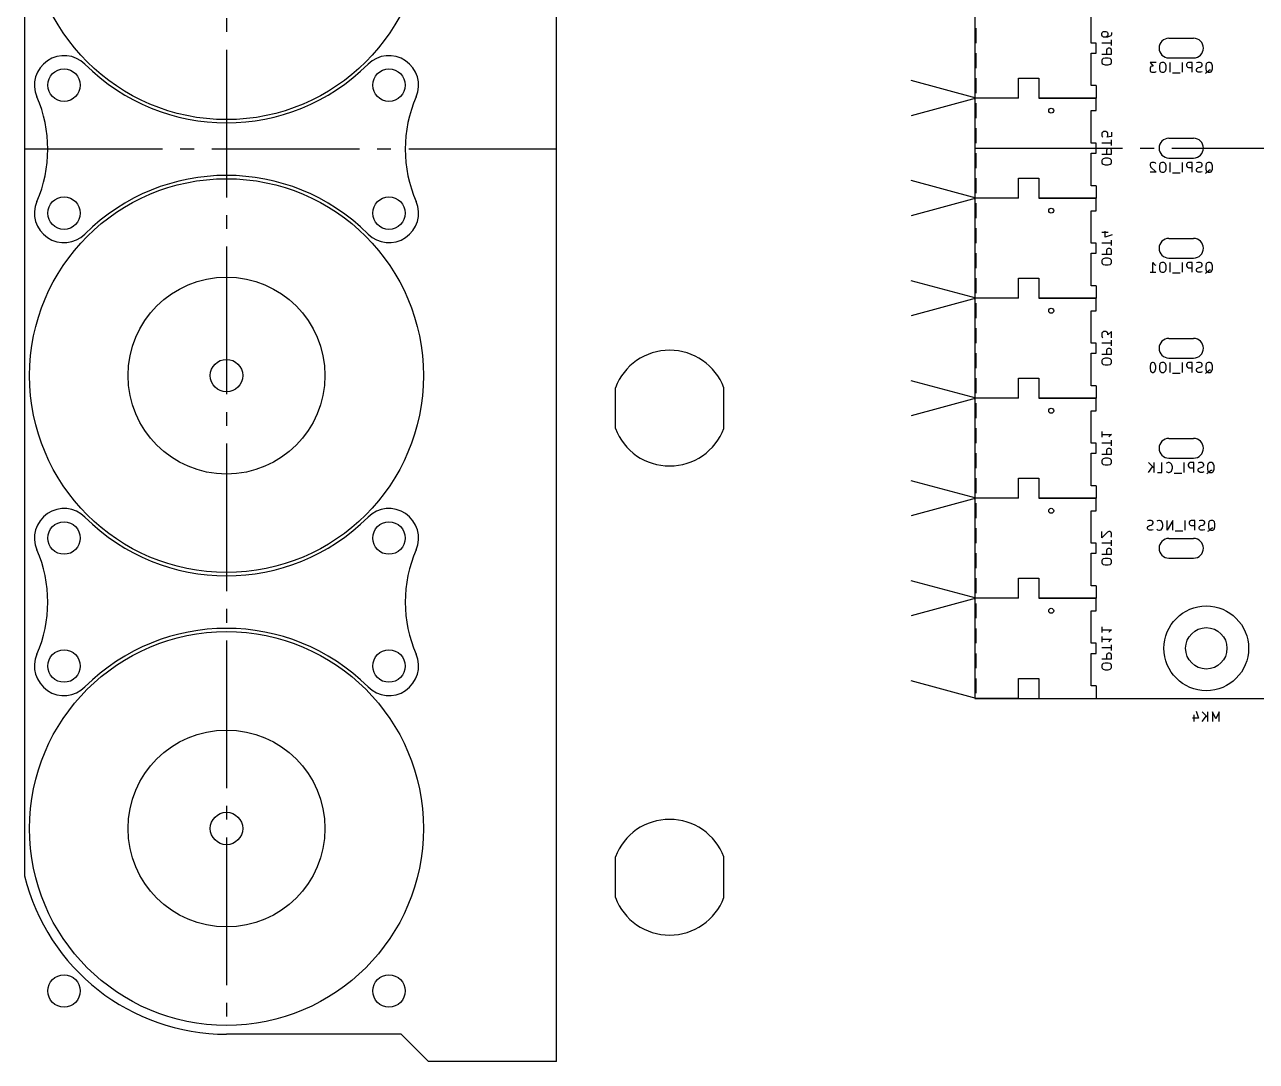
# Model space of a CAD drawing. Extents: x -21 to 324, y -93 to 158.
# Drawn here: x -20.5 to 104.6, y -92.6 to 12.6 of the extents above; entities that cross this region are included whole.
import ezdxf

# ---------------------------------------------------------------- set-up
doc = ezdxf.new("R2010")
doc.units = 0
doc.header["$LTSCALE"] = 10
doc.linetypes.add('TSCENTER', pattern=[2, 1.5, -0.18, 0.14, -0.18])
doc.layers.add('BLACK', color=7, linetype='CONTINUOUS')
doc.layers.add('Layer_1', color=7, linetype='CONTINUOUS')

msp = doc.modelspace()

# ---------------------------------------------------------------- linework, layer by layer
at = {"layer": 'BLACK', "color": 7, "linetype": 'CONTINUOUS'}
for p, q in [((76, 55.98), (76, -55.78)), ((87.81, 10.77), (87.81, 14.07)), ((76.13, 10.77), (76.13, 12.29)), ((88.88, 11.76), (88.93, 11.86)), ((88.88, 11.57), (88.88, 11.76)), ((88.93, 11.47), (88.88, 11.57)), ((88.93, 11.86), (88.98, 11.9)), ((88.98, 11.43), (88.93, 11.47)), ((88.98, 11.9), (89.07, 11.95)), ((89.07, 11.38), (88.98, 11.43)), ((89.07, 11.95), (89.31, 11.95)), ((89.45, 11.38), (89.07, 11.38)), ((89.31, 11.95), (89.41, 11.9)), ((89.41, 11.43), (89.31, 11.38)), ((89.41, 11.9), (89.45, 11.86)), ((89.45, 11.47), (89.41, 11.43)), ((89.45, 11.86), (89.5, 11.76)), ((89.5, 11.57), (89.45, 11.47)), ((89.64, 11.43), (89.45, 11.38)), ((89.5, 11.76), (89.5, 11.57)), ((89.79, 11.52), (89.64, 11.43)), ((89.83, 11.57), (89.79, 11.52)), ((89.88, 11.66), (89.83, 11.57)), ((89.88, 11.86), (89.88, 11.66)), ((95.7, 11.26), (98.2, 11.26)), ((88.32, 10.77), (87.81, 10.77)), ((88.32, 9.75), (88.32, 10.77)), ((88.88, 10.81), (89.88, 10.81)), ((89.41, 10.14), (89.36, 10.05)), ((89.36, 10.05), (89.36, 9.66)), ((89.45, 10.19), (89.41, 10.14)), ((89.55, 10.24), (89.45, 10.19)), ((89.69, 10.24), (89.55, 10.24)), ((89.79, 10.19), (89.69, 10.24)), ((89.83, 10.14), (89.79, 10.19)), ((89.88, 10.05), (89.83, 10.14)), ((89.88, 10.52), (89.88, 11.09)), ((89.88, 9.66), (89.88, 10.05)), ((76.13, 8.23), (76.13, 9.75)), ((87.81, 9.75), (88.32, 9.75)), ((87.81, 6.45), (87.81, 9.75)), ((88.88, 9.66), (89.88, 9.66)), ((88.93, 9.09), (88.88, 9)), ((88.88, 9), (88.88, 8.81)), ((88.88, 8.81), (88.93, 8.71)), ((89.02, 9.19), (88.93, 9.09)), ((89.22, 9.24), (89.02, 9.19)), ((89.55, 9.24), (89.22, 9.24)), ((89.74, 9.19), (89.55, 9.24)), ((89.83, 9.09), (89.74, 9.19)), ((89.88, 9), (89.83, 9.09)), ((89.83, 8.71), (89.88, 8.81)), ((89.88, 8.81), (89.88, 9)), ((94.41, 8.81), (93.79, 8.81)), ((93.79, 8.81), (94.12, 8.43)), ((94.88, 8.76), (94.79, 8.66)), ((94.98, 8.81), (94.88, 8.76)), ((95.17, 8.81), (94.98, 8.81)), ((95.26, 8.76), (95.17, 8.81)), ((95.36, 8.66), (95.26, 8.76)), ((95.7, 9.26), (98.2, 9.26)), ((95.84, 7.81), (95.84, 8.81)), ((97.07, 7.81), (97.07, 8.81)), ((97.6, 8.76), (97.55, 8.71)), ((97.69, 8.81), (97.6, 8.76)), ((98.07, 8.81), (97.69, 8.81)), ((98.07, 7.81), (98.07, 8.81)), ((98.65, 8.81), (98.5, 8.76)), ((98.88, 8.81), (98.65, 8.81)), ((98.98, 8.76), (98.88, 8.81)), ((99.03, 8.71), (98.98, 8.76)), ((99.6, 8.76), (99.5, 8.66)), ((99.69, 8.81), (99.6, 8.76)), ((99.88, 8.81), (99.69, 8.81)), ((99.98, 8.76), (99.88, 8.81)), ((100.07, 8.66), (99.98, 8.76)), ((88.93, 8.71), (89.02, 8.62)), ((89.02, 8.62), (89.22, 8.57)), ((89.22, 8.57), (89.55, 8.57)), ((89.55, 8.57), (89.74, 8.62)), ((89.74, 8.62), (89.83, 8.71)), ((93.84, 8.33), (93.79, 8.24)), ((93.79, 8.24), (93.79, 8)), ((93.79, 8), (93.84, 7.9)), ((93.88, 8.38), (93.84, 8.33)), ((93.84, 7.9), (93.88, 7.86)), ((93.98, 8.43), (93.88, 8.38)), ((93.88, 7.86), (93.98, 7.81)), ((94.12, 8.43), (93.98, 8.43)), ((93.98, 7.81), (94.26, 7.81)), ((94.26, 7.81), (94.36, 7.86)), ((94.36, 7.86), (94.41, 7.9)), ((94.79, 8.66), (94.74, 8.47)), ((94.74, 8.47), (94.74, 8.14)), ((94.74, 8.14), (94.79, 7.95)), ((94.79, 7.95), (94.88, 7.86)), ((94.88, 7.86), (94.98, 7.81)), ((94.98, 7.81), (95.17, 7.81)), ((95.17, 7.81), (95.26, 7.86)), ((95.26, 7.86), (95.36, 7.95)), ((95.41, 8.47), (95.36, 8.66)), ((95.36, 7.95), (95.41, 8.14)), ((95.41, 8.14), (95.41, 8.47)), ((96.84, 7.71), (96.07, 7.71)), ((97.55, 8.71), (97.5, 8.62)), ((97.5, 8.62), (97.5, 8.47)), ((97.5, 8.47), (97.55, 8.38)), ((97.55, 8.38), (97.6, 8.33)), ((97.6, 8.33), (97.69, 8.28)), ((97.69, 8.28), (98.07, 8.28)), ((98.5, 8.09), (98.55, 8.19)), ((98.5, 8), (98.5, 8.09)), ((98.55, 7.9), (98.5, 8)), ((98.55, 8.19), (98.6, 8.24)), ((98.6, 7.86), (98.55, 7.9)), ((98.6, 8.24), (98.69, 8.28)), ((98.69, 7.81), (98.6, 7.86)), ((98.69, 8.28), (98.88, 8.33)), ((98.93, 7.81), (98.69, 7.81)), ((98.88, 8.33), (98.98, 8.38)), ((99.07, 7.86), (98.93, 7.81)), ((98.98, 8.38), (99.03, 8.43)), ((99.07, 8.62), (99.03, 8.71)), ((99.03, 8.43), (99.07, 8.52)), ((99.07, 8.52), (99.07, 8.62)), ((99.41, 7.71), (99.5, 7.76)), ((99.5, 8.66), (99.45, 8.47)), ((99.45, 8.47), (99.45, 8.14)), ((99.45, 8.14), (99.5, 7.95)), ((99.5, 7.95), (99.6, 7.86)), ((99.5, 7.76), (99.6, 7.86)), ((99.6, 7.86), (99.74, 8)), ((99.6, 7.86), (99.69, 7.81)), ((99.69, 7.81), (99.88, 7.81)), ((99.74, 8), (99.84, 8.05)), ((99.84, 8.05), (99.93, 8.05)), ((99.88, 7.81), (99.98, 7.86)), ((99.98, 7.86), (100.07, 7.95)), ((100.12, 8.47), (100.07, 8.66)), ((100.07, 7.95), (100.12, 8.14)), ((100.12, 8.14), (100.12, 8.47)), ((76.13, 5.18), (69.52, 6.96)), ((76.13, 5.69), (76.13, 7.21)), ((80.44, 5.18), (80.44, 7.21)), ((80.44, 7.21), (82.48, 7.21)), ((80.44, 5.18), (80.44, 7.21)), ((80.44, 7.21), (82.48, 7.21)), ((82.48, 7.21), (82.48, 5.18)), ((82.48, 7.21), (82.48, 5.18)), ((88.32, 6.45), (87.81, 6.45)), ((88.32, 6.45), (88.32, 5.18)), ((76.13, 5.18), (69.52, 3.4)), ((80.44, 5.18), (76.13, 5.18)), ((80.44, 5.18), (76.13, 5.18)), ((88.32, 5.18), (82.48, 5.18)), ((82.48, 5.18), (88.32, 5.18)), ((88.32, 3.91), (88.32, 5.18)), ((76.13, 3.15), (76.13, 4.67)), ((87.81, 0.61), (87.81, 3.91)), ((87.81, 3.91), (88.32, 3.91)), ((76.13, 0.61), (76.13, 2.13)), ((88.93, 1.7), (88.88, 1.6)), ((88.88, 1.6), (88.88, 1.36)), ((88.88, 1.36), (88.93, 1.27)), ((88.98, 1.74), (88.93, 1.7)), ((88.93, 1.27), (88.98, 1.22)), ((89.07, 1.79), (88.98, 1.74)), ((89.31, 1.79), (89.07, 1.79)), ((89.41, 1.74), (89.31, 1.79)), ((89.45, 1.7), (89.41, 1.74)), ((89.88, 1.27), (89.41, 1.22)), ((89.41, 1.22), (89.45, 1.27)), ((89.5, 1.6), (89.45, 1.7)), ((89.45, 1.27), (89.5, 1.36)), ((89.5, 1.36), (89.5, 1.6)), ((89.88, 1.74), (89.88, 1.27)), ((88.32, 0.61), (87.81, 0.61)), ((88.32, -0.41), (88.32, 0.61)), ((88.88, 0.65), (89.88, 0.65)), ((89.45, 0.03), (89.41, -0.02)), ((89.55, 0.08), (89.45, 0.03)), ((89.69, 0.08), (89.55, 0.08)), ((89.79, 0.03), (89.69, 0.08)), ((89.83, -0.02), (89.79, 0.03)), ((89.88, 0.36), (89.88, 0.93)), ((95.7, 1.1), (98.2, 1.1)), ((76.13, -1.93), (76.13, -0.41)), ((87.81, -3.71), (87.81, -0.41)), ((87.81, -0.41), (88.32, -0.41)), ((88.88, -0.5), (89.88, -0.5)), ((88.93, -1.07), (88.88, -1.16)), ((88.88, -1.16), (88.88, -1.35)), ((89.02, -0.97), (88.93, -1.07)), ((89.22, -0.92), (89.02, -0.97)), ((89.55, -0.92), (89.22, -0.92)), ((89.41, -0.02), (89.36, -0.11)), ((89.36, -0.11), (89.36, -0.5)), ((89.74, -0.97), (89.55, -0.92)), ((89.83, -1.07), (89.74, -0.97)), ((89.88, -0.11), (89.83, -0.02)), ((89.88, -1.16), (89.83, -1.07)), ((89.88, -0.5), (89.88, -0.11)), ((89.88, -1.35), (89.88, -1.16)), ((95.7, -0.9), (98.2, -0.9)), ((88.88, -1.35), (88.93, -1.45)), ((88.93, -1.45), (89.02, -1.54)), ((89.02, -1.54), (89.22, -1.59)), ((89.22, -1.59), (89.55, -1.59)), ((89.55, -1.59), (89.74, -1.54)), ((89.74, -1.54), (89.83, -1.45)), ((89.83, -1.45), (89.88, -1.35)), ((93.84, -1.45), (93.79, -1.54)), ((93.79, -1.54), (93.79, -1.64)), ((93.79, -1.64), (93.84, -1.78)), ((94.41, -2.35), (93.79, -2.35)), ((93.88, -1.4), (93.84, -1.45)), ((93.84, -1.78), (94.41, -2.35)), ((93.98, -1.35), (93.88, -1.4)), ((94.22, -1.35), (93.98, -1.35)), ((94.31, -1.4), (94.22, -1.35)), ((94.36, -1.45), (94.31, -1.4)), ((94.79, -1.5), (94.74, -1.69)), ((94.74, -1.69), (94.74, -2.02)), ((94.74, -2.02), (94.79, -2.21)), ((94.88, -1.4), (94.79, -1.5)), ((94.79, -2.21), (94.88, -2.3)), ((94.98, -1.35), (94.88, -1.4)), ((94.88, -2.3), (94.98, -2.35)), ((95.17, -1.35), (94.98, -1.35)), ((94.98, -2.35), (95.17, -2.35)), ((95.26, -1.4), (95.17, -1.35)), ((95.17, -2.35), (95.26, -2.3)), ((95.36, -1.5), (95.26, -1.4)), ((95.26, -2.3), (95.36, -2.21)), ((95.41, -1.69), (95.36, -1.5)), ((95.36, -2.21), (95.41, -2.02)), ((95.41, -2.02), (95.41, -1.69)), ((95.84, -2.35), (95.84, -1.35)), ((96.84, -2.45), (96.07, -2.45)), ((97.07, -2.35), (97.07, -1.35)), ((97.55, -1.45), (97.5, -1.54)), ((97.5, -1.54), (97.5, -1.69)), ((97.5, -1.69), (97.55, -1.78)), ((97.6, -1.4), (97.55, -1.45)), ((97.55, -1.78), (97.6, -1.83)), ((97.69, -1.35), (97.6, -1.4)), ((97.6, -1.83), (97.69, -1.88)), ((98.07, -1.35), (97.69, -1.35)), ((97.69, -1.88), (98.07, -1.88)), ((98.07, -2.35), (98.07, -1.35)), ((98.65, -1.35), (98.5, -1.4)), ((98.5, -2.07), (98.55, -1.97)), ((98.5, -2.16), (98.5, -2.07)), ((98.55, -2.26), (98.5, -2.16)), ((98.55, -1.97), (98.6, -1.92)), ((98.6, -2.3), (98.55, -2.26)), ((98.6, -1.92), (98.69, -1.88)), ((98.69, -2.35), (98.6, -2.3)), ((98.88, -1.35), (98.65, -1.35)), ((98.69, -1.88), (98.88, -1.83)), ((98.93, -2.35), (98.69, -2.35)), ((98.98, -1.4), (98.88, -1.35)), ((98.88, -1.83), (98.98, -1.78)), ((99.07, -2.3), (98.93, -2.35)), ((99.03, -1.45), (98.98, -1.4)), ((98.98, -1.78), (99.03, -1.73)), ((99.07, -1.54), (99.03, -1.45)), ((99.03, -1.73), (99.07, -1.64)), ((99.07, -1.64), (99.07, -1.54)), ((99.41, -2.45), (99.5, -2.4)), ((99.5, -1.5), (99.45, -1.69)), ((99.45, -1.69), (99.45, -2.02)), ((99.45, -2.02), (99.5, -2.21)), ((99.6, -1.4), (99.5, -1.5)), ((99.5, -2.21), (99.6, -2.3)), ((99.5, -2.4), (99.6, -2.3)), ((99.69, -1.35), (99.6, -1.4)), ((99.6, -2.3), (99.74, -2.16)), ((99.6, -2.3), (99.69, -2.35)), ((99.88, -1.35), (99.69, -1.35)), ((99.69, -2.35), (99.88, -2.35)), ((99.74, -2.16), (99.84, -2.11)), ((99.84, -2.11), (99.93, -2.11)), ((99.98, -1.4), (99.88, -1.35)), ((99.88, -2.35), (99.98, -2.3)), ((100.07, -1.5), (99.98, -1.4)), ((99.98, -2.3), (100.07, -2.21)), ((100.12, -1.69), (100.07, -1.5)), ((100.07, -2.21), (100.12, -2.02)), ((100.12, -2.02), (100.12, -1.69)), ((76.13, -4.98), (69.52, -3.2)), ((76.13, -4.47), (76.13, -2.95)), ((80.44, -4.98), (80.44, -2.95)), ((80.44, -2.95), (82.48, -2.95)), ((80.44, -2.95), (82.48, -2.95)), ((80.44, -4.98), (80.44, -2.95)), ((82.48, -2.95), (82.48, -4.98)), ((82.48, -2.95), (82.48, -4.98)), ((88.32, -3.71), (87.81, -3.71)), ((88.32, -3.71), (88.32, -4.98)), ((76.13, -4.98), (69.52, -6.76)), ((80.44, -4.98), (76.13, -4.98)), ((80.44, -4.98), (76.13, -4.98)), ((88.32, -4.98), (82.48, -4.98)), ((82.48, -4.98), (88.32, -4.98)), ((88.32, -6.25), (88.32, -4.98)), ((76.13, -7.01), (76.13, -5.49)), ((87.81, -9.55), (87.81, -6.25)), ((87.81, -6.25), (88.32, -6.25)), ((76.13, -9.55), (76.13, -8.03)), ((89.55, -8.46), (88.88, -8.46)), ((89.22, -8.94), (89.22, -8.32)), ((89.93, -8.7), (89.22, -8.94)), ((88.32, -9.55), (87.81, -9.55)), ((88.32, -10.57), (88.32, -9.55)), ((88.88, -9.51), (89.88, -9.51)), ((89.88, -9.8), (89.88, -9.23)), ((95.7, -9.06), (98.2, -9.06)), ((76.13, -12.09), (76.13, -10.57)), ((87.81, -13.87), (87.81, -10.57)), ((87.81, -10.57), (88.32, -10.57)), ((88.88, -10.66), (89.88, -10.66)), ((88.93, -11.23), (88.88, -11.32)), ((89.02, -11.13), (88.93, -11.23)), ((89.22, -11.08), (89.02, -11.13)), ((89.55, -11.08), (89.22, -11.08)), ((89.41, -10.18), (89.36, -10.27)), ((89.36, -10.27), (89.36, -10.66)), ((89.45, -10.13), (89.41, -10.18)), ((89.55, -10.08), (89.45, -10.13)), ((89.69, -10.08), (89.55, -10.08)), ((89.74, -11.13), (89.55, -11.08)), ((89.79, -10.13), (89.69, -10.08)), ((89.83, -11.23), (89.74, -11.13)), ((89.83, -10.18), (89.79, -10.13)), ((89.88, -10.27), (89.83, -10.18)), ((89.88, -11.32), (89.83, -11.23)), ((89.88, -10.66), (89.88, -10.27)), ((95.7, -11.06), (98.2, -11.06)), ((88.88, -11.32), (88.88, -11.51)), ((88.88, -11.51), (88.93, -11.61)), ((88.93, -11.61), (89.02, -11.7)), ((89.02, -11.7), (89.22, -11.75)), ((89.22, -11.75), (89.55, -11.75)), ((89.55, -11.75), (89.74, -11.7)), ((89.74, -11.7), (89.83, -11.61)), ((89.83, -11.61), (89.88, -11.51)), ((89.88, -11.51), (89.88, -11.32)), ((94.07, -12.51), (94.07, -11.51)), ((94.07, -11.51), (94.17, -11.66)), ((94.17, -11.66), (94.26, -11.75)), ((94.26, -11.75), (94.36, -11.8)), ((94.79, -11.66), (94.74, -11.85)), ((94.74, -11.85), (94.74, -12.18)), ((94.74, -12.18), (94.79, -12.37)), ((94.88, -11.56), (94.79, -11.66)), ((94.79, -12.37), (94.88, -12.46)), ((94.98, -11.51), (94.88, -11.56)), ((94.88, -12.46), (94.98, -12.51)), ((95.17, -11.51), (94.98, -11.51)), ((95.26, -11.56), (95.17, -11.51)), ((95.17, -12.51), (95.26, -12.46)), ((95.36, -11.66), (95.26, -11.56)), ((95.26, -12.46), (95.36, -12.37)), ((95.41, -11.85), (95.36, -11.66)), ((95.36, -12.37), (95.41, -12.18)), ((95.41, -12.18), (95.41, -11.85)), ((95.84, -12.51), (95.84, -11.51)), ((97.07, -12.51), (97.07, -11.51)), ((97.55, -11.61), (97.5, -11.7)), ((97.5, -11.7), (97.5, -11.85)), ((97.5, -11.85), (97.55, -11.94)), ((97.6, -11.56), (97.55, -11.61)), ((97.55, -11.94), (97.6, -11.99)), ((97.69, -11.51), (97.6, -11.56)), ((97.6, -11.99), (97.69, -12.04)), ((98.07, -11.51), (97.69, -11.51)), ((97.69, -12.04), (98.07, -12.04)), ((98.07, -12.51), (98.07, -11.51)), ((98.65, -11.51), (98.5, -11.56)), ((98.5, -12.23), (98.55, -12.13)), ((98.5, -12.32), (98.5, -12.23)), ((98.55, -12.42), (98.5, -12.32)), ((98.55, -12.13), (98.6, -12.08)), ((98.6, -12.46), (98.55, -12.42)), ((98.6, -12.08), (98.69, -12.04)), ((98.69, -12.51), (98.6, -12.46)), ((98.88, -11.51), (98.65, -11.51)), ((98.69, -12.04), (98.88, -11.99)), ((98.98, -11.56), (98.88, -11.51)), ((98.88, -11.99), (98.98, -11.94)), ((99.07, -12.46), (98.93, -12.51)), ((99.03, -11.61), (98.98, -11.56)), ((98.98, -11.94), (99.03, -11.89)), ((99.07, -11.7), (99.03, -11.61)), ((99.03, -11.89), (99.07, -11.8)), ((99.07, -11.8), (99.07, -11.7)), ((99.5, -11.66), (99.45, -11.85)), ((99.45, -11.85), (99.45, -12.18)), ((99.45, -12.18), (99.5, -12.37)), ((99.6, -11.56), (99.5, -11.66)), ((99.5, -12.37), (99.6, -12.46)), ((99.5, -12.56), (99.6, -12.46)), ((99.69, -11.51), (99.6, -11.56)), ((99.6, -12.46), (99.74, -12.32)), ((99.6, -12.46), (99.69, -12.51)), ((99.88, -11.51), (99.69, -11.51)), ((99.74, -12.32), (99.84, -12.27)), ((99.84, -12.27), (99.93, -12.27)), ((99.98, -11.56), (99.88, -11.51)), ((99.88, -12.51), (99.98, -12.46)), ((100.07, -11.66), (99.98, -11.56)), ((99.98, -12.46), (100.07, -12.37)), ((100.12, -11.85), (100.07, -11.66)), ((100.07, -12.37), (100.12, -12.18)), ((100.12, -12.18), (100.12, -11.85)), ((76.13, -15.14), (69.52, -13.36)), ((76.13, -14.63), (76.13, -13.11)), ((80.44, -13.11), (82.48, -13.11)), ((80.44, -15.14), (80.44, -13.11)), ((80.44, -13.11), (82.48, -13.11)), ((80.44, -15.14), (80.44, -13.11)), ((82.48, -13.11), (82.48, -15.14)), ((82.48, -13.11), (82.48, -15.14)), ((93.79, -12.51), (94.36, -12.51)), ((94.98, -12.51), (95.17, -12.51)), ((96.84, -12.61), (96.07, -12.61)), ((98.93, -12.51), (98.69, -12.51)), ((99.41, -12.61), (99.5, -12.56)), ((99.69, -12.51), (99.88, -12.51)), ((88.32, -13.87), (87.81, -13.87)), ((88.32, -13.87), (88.32, -15.14)), ((76.13, -15.14), (69.52, -16.92)), ((80.44, -15.14), (76.13, -15.14)), ((80.44, -15.14), (76.13, -15.14)), ((76.13, -17.17), (76.13, -15.65)), ((88.32, -15.14), (82.48, -15.14)), ((82.48, -15.14), (88.32, -15.14)), ((88.32, -16.41), (88.32, -15.14)), ((87.81, -16.41), (88.32, -16.41)), ((87.81, -19.71), (87.81, -16.41)), ((76.13, -19.71), (76.13, -18.19)), ((88.93, -18.62), (88.88, -18.72)), ((88.88, -18.72), (88.88, -19.01)), ((88.98, -18.58), (88.93, -18.62)), ((89.07, -18.53), (88.98, -18.58)), ((89.31, -18.53), (89.07, -18.53)), ((89.41, -18.58), (89.31, -18.53)), ((89.45, -18.62), (89.41, -18.58)), ((89.5, -18.72), (89.45, -18.62)), ((89.88, -18.53), (89.5, -18.86)), ((89.5, -18.86), (89.5, -18.72)), ((89.88, -19.15), (89.88, -18.53)), ((88.32, -19.71), (87.81, -19.71)), ((88.32, -20.73), (88.32, -19.71)), ((88.88, -19.01), (88.93, -19.1)), ((88.88, -19.67), (89.88, -19.67)), ((88.93, -19.1), (88.98, -19.15)), ((89.88, -19.96), (89.88, -19.39)), ((95.7, -19.22), (98.2, -19.22)), ((76.13, -22.25), (76.13, -20.73)), ((87.81, -20.73), (88.32, -20.73)), ((87.81, -24.03), (87.81, -20.73)), ((88.88, -20.82), (89.88, -20.82)), ((89.22, -21.24), (89.02, -21.29)), ((89.55, -21.24), (89.22, -21.24)), ((89.41, -20.34), (89.36, -20.43)), ((89.36, -20.43), (89.36, -20.82)), ((89.45, -20.29), (89.41, -20.34)), ((89.55, -20.24), (89.45, -20.29)), ((89.69, -20.24), (89.55, -20.24)), ((89.74, -21.29), (89.55, -21.24)), ((89.79, -20.29), (89.69, -20.24)), ((89.83, -20.34), (89.79, -20.29)), ((89.88, -20.43), (89.83, -20.34)), ((89.88, -20.82), (89.88, -20.43)), ((95.7, -21.22), (98.2, -21.22)), ((88.93, -21.39), (88.88, -21.48)), ((88.88, -21.48), (88.88, -21.67)), ((88.88, -21.67), (88.93, -21.77)), ((89.02, -21.29), (88.93, -21.39)), ((88.93, -21.77), (89.02, -21.86)), ((89.02, -21.86), (89.22, -21.91)), ((89.22, -21.91), (89.55, -21.91)), ((89.55, -21.91), (89.74, -21.86)), ((89.83, -21.39), (89.74, -21.29)), ((89.74, -21.86), (89.83, -21.77)), ((89.88, -21.48), (89.83, -21.39)), ((89.83, -21.77), (89.88, -21.67)), ((89.88, -21.67), (89.88, -21.48)), ((93.84, -21.86), (93.79, -22.05)), ((93.79, -22.05), (93.79, -22.29)), ((93.79, -22.29), (93.84, -22.48)), ((93.88, -21.77), (93.84, -21.86)), ((93.84, -22.48), (93.88, -22.58)), ((93.93, -21.72), (93.88, -21.77)), ((94.03, -21.67), (93.93, -21.72)), ((94.12, -21.67), (94.03, -21.67)), ((94.22, -21.72), (94.12, -21.67)), ((94.26, -21.77), (94.22, -21.72)), ((94.31, -21.86), (94.26, -21.77)), ((94.26, -22.58), (94.31, -22.48)), ((94.36, -22.05), (94.31, -21.86)), ((94.31, -22.48), (94.36, -22.29)), ((94.36, -22.29), (94.36, -22.05)), ((94.79, -21.82), (94.74, -22.01)), ((94.74, -22.01), (94.74, -22.34)), ((94.74, -22.34), (94.79, -22.53)), ((94.88, -21.72), (94.79, -21.82)), ((94.98, -21.67), (94.88, -21.72)), ((95.17, -21.67), (94.98, -21.67)), ((95.26, -21.72), (95.17, -21.67)), ((95.36, -21.82), (95.26, -21.72)), ((95.41, -22.01), (95.36, -21.82)), ((95.36, -22.53), (95.41, -22.34)), ((95.41, -22.34), (95.41, -22.01)), ((95.84, -22.67), (95.84, -21.67)), ((97.07, -22.67), (97.07, -21.67)), ((97.55, -21.77), (97.5, -21.86)), ((97.5, -21.86), (97.5, -22.01)), ((97.5, -22.01), (97.55, -22.1)), ((97.6, -21.72), (97.55, -21.77)), ((97.55, -22.1), (97.6, -22.15)), ((97.69, -21.67), (97.6, -21.72)), ((97.6, -22.15), (97.69, -22.2)), ((98.07, -21.67), (97.69, -21.67)), ((97.69, -22.2), (98.07, -22.2)), ((98.07, -22.67), (98.07, -21.67)), ((98.65, -21.67), (98.5, -21.72)), ((98.5, -22.39), (98.55, -22.29)), ((98.5, -22.48), (98.5, -22.39)), ((98.55, -22.58), (98.5, -22.48)), ((98.55, -22.29), (98.6, -22.24)), ((98.6, -22.24), (98.69, -22.2)), ((98.88, -21.67), (98.65, -21.67)), ((98.69, -22.2), (98.88, -22.15)), ((98.98, -21.72), (98.88, -21.67)), ((98.88, -22.15), (98.98, -22.1)), ((99.03, -21.77), (98.98, -21.72)), ((98.98, -22.1), (99.03, -22.05)), ((99.07, -21.86), (99.03, -21.77)), ((99.03, -22.05), (99.07, -21.96)), ((99.07, -21.96), (99.07, -21.86)), ((99.5, -21.82), (99.45, -22.01)), ((99.45, -22.01), (99.45, -22.34)), ((99.45, -22.34), (99.5, -22.53)), ((99.6, -21.72), (99.5, -21.82)), ((99.69, -21.67), (99.6, -21.72)), ((99.6, -22.62), (99.74, -22.48)), ((99.88, -21.67), (99.69, -21.67)), ((99.74, -22.48), (99.84, -22.43)), ((99.84, -22.43), (99.93, -22.43)), ((99.98, -21.72), (99.88, -21.67)), ((100.07, -21.82), (99.98, -21.72)), ((100.12, -22.01), (100.07, -21.82)), ((100.07, -22.53), (100.12, -22.34)), ((100.12, -22.34), (100.12, -22.01)), ((76.13, -25.3), (69.52, -23.52)), ((76.13, -24.79), (76.13, -23.27)), ((80.44, -25.3), (80.44, -23.27)), ((80.44, -23.27), (82.48, -23.27)), ((80.44, -25.3), (80.44, -23.27)), ((80.44, -23.27), (82.48, -23.27)), ((82.48, -23.27), (82.48, -25.3)), ((82.48, -23.27), (82.48, -25.3)), ((93.88, -22.58), (93.93, -22.62)), ((93.93, -22.62), (94.03, -22.67)), ((94.03, -22.67), (94.12, -22.67)), ((94.12, -22.67), (94.22, -22.62)), ((94.22, -22.62), (94.26, -22.58)), ((94.79, -22.53), (94.88, -22.62)), ((94.88, -22.62), (94.98, -22.67)), ((94.98, -22.67), (95.17, -22.67)), ((95.17, -22.67), (95.26, -22.62)), ((95.26, -22.62), (95.36, -22.53)), ((96.84, -22.77), (96.07, -22.77)), ((98.6, -22.62), (98.55, -22.58)), ((98.69, -22.67), (98.6, -22.62)), ((98.93, -22.67), (98.69, -22.67)), ((99.07, -22.62), (98.93, -22.67)), ((99.41, -22.77), (99.5, -22.72)), ((99.5, -22.53), (99.6, -22.62)), ((99.5, -22.72), (99.6, -22.62)), ((99.6, -22.62), (99.69, -22.67)), ((99.69, -22.67), (99.88, -22.67)), ((99.88, -22.67), (99.98, -22.62)), ((99.98, -22.62), (100.07, -22.53)), ((88.32, -24.03), (87.81, -24.03)), ((88.32, -24.03), (88.32, -25.3)), ((76.13, -25.3), (69.52, -27.08)), ((80.44, -25.3), (76.13, -25.3)), ((80.44, -25.3), (76.13, -25.3)), ((76.13, -27.33), (76.13, -25.81)), ((88.32, -25.3), (82.48, -25.3)), ((82.48, -25.3), (88.32, -25.3)), ((88.32, -26.57), (88.32, -25.3)), ((87.81, -29.87), (87.81, -26.57)), ((87.81, -26.57), (88.32, -26.57)), ((76.13, -29.87), (76.13, -28.35)), ((88.88, -28.69), (88.88, -29.26)), ((88.32, -29.87), (87.81, -29.87)), ((88.32, -30.89), (88.32, -29.87)), ((88.88, -28.98), (89.88, -28.98)), ((88.88, -29.83), (89.88, -29.83)), ((89.64, -29.17), (89.6, -29.26)), ((89.74, -29.07), (89.64, -29.17)), ((89.88, -28.98), (89.74, -29.07)), ((89.88, -30.12), (89.88, -29.55)), ((95.7, -29.38), (98.2, -29.38)), ((76.13, -32.41), (76.13, -30.89)), ((87.81, -34.19), (87.81, -30.89)), ((87.81, -30.89), (88.32, -30.89)), ((88.88, -30.98), (89.88, -30.98)), ((89.41, -30.5), (89.36, -30.59)), ((89.36, -30.59), (89.36, -30.98)), ((89.45, -30.45), (89.41, -30.5)), ((89.55, -30.4), (89.45, -30.45)), ((89.69, -30.4), (89.55, -30.4)), ((89.79, -30.45), (89.69, -30.4)), ((89.83, -30.5), (89.79, -30.45)), ((89.88, -30.59), (89.83, -30.5)), ((89.88, -30.98), (89.88, -30.59)), ((88.93, -31.55), (88.88, -31.64)), ((88.88, -31.64), (88.88, -31.83)), ((88.88, -31.83), (88.93, -31.93)), ((89.02, -31.45), (88.93, -31.55)), ((88.93, -31.93), (89.02, -32.02)), ((89.22, -31.4), (89.02, -31.45)), ((89.02, -32.02), (89.22, -32.07)), ((89.55, -31.4), (89.22, -31.4)), ((89.22, -32.07), (89.55, -32.07)), ((89.74, -31.45), (89.55, -31.4)), ((89.55, -32.07), (89.74, -32.02)), ((89.83, -31.55), (89.74, -31.45)), ((89.74, -32.02), (89.83, -31.93)), ((89.88, -31.64), (89.83, -31.55)), ((89.83, -31.93), (89.88, -31.83)), ((89.88, -31.83), (89.88, -31.64)), ((93.62, -31.83), (94.19, -32.4)), ((93.62, -32.83), (94.05, -32.26)), ((94.19, -32.83), (94.19, -31.83)), ((95, -32.83), (95, -31.83)), ((95.48, -31.88), (95.43, -31.93)), ((95.62, -31.83), (95.48, -31.88)), ((95.72, -31.83), (95.62, -31.83)), ((95.7, -31.38), (98.2, -31.38)), ((95.86, -31.88), (95.72, -31.83)), ((95.96, -31.98), (95.86, -31.88)), ((96, -32.07), (95.96, -31.98)), ((96.05, -32.26), (96, -32.07)), ((96, -32.59), (96.05, -32.4)), ((96.05, -32.4), (96.05, -32.26)), ((97.24, -32.83), (97.24, -31.83)), ((97.72, -31.93), (97.67, -32.02)), ((97.67, -32.02), (97.67, -32.17)), ((97.67, -32.17), (97.72, -32.26)), ((97.76, -31.88), (97.72, -31.93)), ((97.72, -32.26), (97.76, -32.31)), ((97.86, -31.83), (97.76, -31.88)), ((97.76, -32.31), (97.86, -32.36)), ((98.24, -31.83), (97.86, -31.83)), ((97.86, -32.36), (98.24, -32.36)), ((98.24, -32.83), (98.24, -31.83)), ((98.81, -31.83), (98.67, -31.88)), ((98.67, -32.55), (98.72, -32.45)), ((98.72, -32.45), (98.76, -32.4)), ((98.76, -32.4), (98.86, -32.36)), ((99.05, -31.83), (98.81, -31.83)), ((98.86, -32.36), (99.05, -32.31)), ((99.15, -31.88), (99.05, -31.83)), ((99.05, -32.31), (99.15, -32.26)), ((99.19, -31.93), (99.15, -31.88)), ((99.15, -32.26), (99.19, -32.21)), ((99.24, -32.02), (99.19, -31.93)), ((99.19, -32.21), (99.24, -32.12)), ((99.24, -32.12), (99.24, -32.02)), ((99.67, -31.98), (99.62, -32.17)), ((99.62, -32.17), (99.62, -32.5)), ((99.62, -32.5), (99.67, -32.69)), ((99.76, -31.88), (99.67, -31.98)), ((99.86, -31.83), (99.76, -31.88)), ((100.05, -31.83), (99.86, -31.83)), ((100.15, -31.88), (100.05, -31.83)), ((100.24, -31.98), (100.15, -31.88)), ((100.29, -32.17), (100.24, -31.98)), ((100.24, -32.69), (100.29, -32.5)), ((100.29, -32.5), (100.29, -32.17)), ((76.13, -35.46), (69.52, -33.68)), ((76.13, -34.95), (76.13, -33.43)), ((80.44, -33.43), (82.48, -33.43)), ((80.44, -35.46), (80.44, -33.43)), ((80.44, -35.46), (80.44, -33.43)), ((80.44, -33.43), (82.48, -33.43)), ((82.48, -33.43), (82.48, -35.46)), ((82.48, -33.43), (82.48, -35.46)), ((94.53, -32.83), (95, -32.83)), ((95.43, -32.74), (95.48, -32.78)), ((95.48, -32.78), (95.62, -32.83)), ((95.62, -32.83), (95.72, -32.83)), ((95.72, -32.83), (95.86, -32.78)), ((95.86, -32.78), (95.96, -32.69)), ((95.96, -32.69), (96, -32.59)), ((97, -32.93), (96.24, -32.93)), ((98.67, -32.64), (98.67, -32.55)), ((98.72, -32.74), (98.67, -32.64)), ((98.76, -32.78), (98.72, -32.74)), ((98.86, -32.83), (98.76, -32.78)), ((99.1, -32.83), (98.86, -32.83)), ((99.24, -32.78), (99.1, -32.83)), ((99.57, -32.93), (99.67, -32.88)), ((99.67, -32.69), (99.76, -32.78)), ((99.67, -32.88), (99.76, -32.78)), ((99.76, -32.78), (99.91, -32.64)), ((99.76, -32.78), (99.86, -32.83)), ((99.86, -32.83), (100.05, -32.83)), ((99.91, -32.64), (100, -32.59)), ((100, -32.59), (100.1, -32.59)), ((100.05, -32.83), (100.15, -32.78)), ((100.15, -32.78), (100.24, -32.69)), ((88.32, -34.19), (87.81, -34.19)), ((88.32, -34.19), (88.32, -35.46)), ((76.13, -35.46), (69.52, -37.24)), ((80.44, -35.46), (76.13, -35.46)), ((80.44, -35.46), (76.13, -35.46)), ((76.13, -37.49), (76.13, -35.97)), ((82.48, -35.46), (88.32, -35.46)), ((88.32, -35.46), (82.48, -35.46)), ((88.32, -36.73), (88.32, -35.46)), ((87.81, -40.03), (87.81, -36.73)), ((87.81, -36.73), (88.32, -36.73)), ((76.13, -40.03), (76.13, -38.51)), ((93.67, -37.71), (93.53, -37.75)), ((93.53, -38.42), (93.57, -38.33)), ((93.53, -38.52), (93.53, -38.42)), ((93.57, -38.61), (93.53, -38.52)), ((93.57, -38.33), (93.62, -38.28)), ((93.62, -38.66), (93.57, -38.61)), ((93.62, -38.28), (93.72, -38.23)), ((93.72, -38.71), (93.62, -38.66)), ((93.91, -37.71), (93.67, -37.71)), ((93.72, -38.23), (93.91, -38.18)), ((93.96, -38.71), (93.72, -38.71)), ((94, -37.75), (93.91, -37.71)), ((93.91, -38.18), (94, -38.13)), ((94.1, -38.66), (93.96, -38.71)), ((94.05, -37.8), (94, -37.75)), ((94, -38.13), (94.05, -38.09)), ((94.1, -37.9), (94.05, -37.8)), ((94.05, -38.09), (94.1, -37.99)), ((94.1, -37.99), (94.1, -37.9)), ((94.53, -37.75), (94.48, -37.8)), ((94.48, -38.61), (94.53, -38.66)), ((94.67, -37.71), (94.53, -37.75)), ((94.53, -38.66), (94.67, -38.71)), ((94.76, -37.71), (94.67, -37.71)), ((94.67, -38.71), (94.76, -38.71)), ((94.91, -37.75), (94.76, -37.71)), ((94.76, -38.71), (94.91, -38.66)), ((95, -37.85), (94.91, -37.75)), ((94.91, -38.66), (95, -38.56)), ((95.05, -37.94), (95, -37.85)), ((95, -38.56), (95.05, -38.47)), ((95.1, -38.13), (95.05, -37.94)), ((95.05, -38.47), (95.1, -38.28)), ((95.1, -38.28), (95.1, -38.13)), ((96.1, -37.71), (95.53, -38.71)), ((95.53, -38.71), (95.53, -37.71)), ((96.1, -38.71), (96.1, -37.71)), ((97.34, -38.71), (97.34, -37.71)), ((97.81, -37.8), (97.76, -37.9)), ((97.76, -37.9), (97.76, -38.04)), ((97.76, -38.04), (97.81, -38.13)), ((97.86, -37.75), (97.81, -37.8)), ((97.81, -38.13), (97.86, -38.18)), ((97.96, -37.71), (97.86, -37.75)), ((97.86, -38.18), (97.96, -38.23)), ((98.34, -37.71), (97.96, -37.71)), ((97.96, -38.23), (98.34, -38.23)), ((98.34, -38.71), (98.34, -37.71)), ((98.91, -37.71), (98.76, -37.75)), ((98.76, -38.42), (98.81, -38.33)), ((98.76, -38.52), (98.76, -38.42)), ((98.81, -38.61), (98.76, -38.52)), ((98.81, -38.33), (98.86, -38.28)), ((98.86, -38.66), (98.81, -38.61)), ((98.86, -38.28), (98.96, -38.23)), ((98.96, -38.71), (98.86, -38.66)), ((99.15, -37.71), (98.91, -37.71)), ((98.96, -38.23), (99.15, -38.18)), ((99.19, -38.71), (98.96, -38.71)), ((99.24, -37.75), (99.15, -37.71)), ((99.15, -38.18), (99.24, -38.13)), ((99.34, -38.66), (99.19, -38.71)), ((99.29, -37.8), (99.24, -37.75)), ((99.24, -38.13), (99.29, -38.09)), ((99.34, -37.9), (99.29, -37.8)), ((99.29, -38.09), (99.34, -37.99)), ((99.34, -37.99), (99.34, -37.9)), ((99.67, -38.8), (99.76, -38.75)), ((99.76, -37.85), (99.72, -38.04)), ((99.72, -38.04), (99.72, -38.37)), ((99.72, -38.37), (99.76, -38.56)), ((99.86, -37.75), (99.76, -37.85)), ((99.76, -38.56), (99.86, -38.66)), ((99.76, -38.75), (99.86, -38.66)), ((99.96, -37.71), (99.86, -37.75)), ((99.86, -38.66), (100, -38.52)), ((99.86, -38.66), (99.96, -38.71)), ((100.15, -37.71), (99.96, -37.71)), ((99.96, -38.71), (100.15, -38.71)), ((100, -38.52), (100.1, -38.47)), ((100.1, -38.47), (100.19, -38.47)), ((100.24, -37.75), (100.15, -37.71)), ((100.15, -38.71), (100.24, -38.66)), ((100.34, -37.85), (100.24, -37.75)), ((100.24, -38.66), (100.34, -38.56)), ((100.38, -38.04), (100.34, -37.85)), ((100.34, -38.56), (100.38, -38.37)), ((100.38, -38.37), (100.38, -38.04)), ((88.88, -39.47), (88.88, -38.85)), ((89.45, -38.9), (88.88, -39.47)), ((88.88, -39.99), (89.88, -39.99)), ((89.6, -38.85), (89.45, -38.9)), ((89.69, -38.85), (89.6, -38.85)), ((89.79, -38.9), (89.69, -38.85)), ((89.83, -38.94), (89.79, -38.9)), ((89.79, -39.42), (89.83, -39.37)), ((89.88, -39.04), (89.83, -38.94)), ((89.83, -39.37), (89.88, -39.28)), ((89.88, -39.28), (89.88, -39.04)), ((89.88, -40.28), (89.88, -39.71)), ((95.7, -39.54), (98.2, -39.54)), ((97.1, -38.8), (96.34, -38.8)), ((76.13, -42.57), (76.13, -41.05)), ((88.32, -40.03), (87.81, -40.03)), ((87.81, -44.35), (87.81, -41.05)), ((87.81, -41.05), (88.32, -41.05)), ((88.32, -41.05), (88.32, -40.03)), ((88.88, -41.14), (89.88, -41.14)), ((89.41, -40.66), (89.36, -40.75)), ((89.36, -40.75), (89.36, -41.14)), ((89.45, -40.61), (89.41, -40.66)), ((89.55, -40.56), (89.45, -40.61)), ((89.69, -40.56), (89.55, -40.56)), ((89.79, -40.61), (89.69, -40.56)), ((89.83, -40.66), (89.79, -40.61)), ((89.88, -40.75), (89.83, -40.66)), ((89.88, -41.14), (89.88, -40.75)), ((88.93, -41.71), (88.88, -41.8)), ((88.88, -41.8), (88.88, -41.99)), ((88.88, -41.99), (88.93, -42.09)), ((89.02, -41.61), (88.93, -41.71)), ((88.93, -42.09), (89.02, -42.18)), ((89.22, -41.56), (89.02, -41.61)), ((89.02, -42.18), (89.22, -42.23)), ((89.55, -41.56), (89.22, -41.56)), ((89.22, -42.23), (89.55, -42.23)), ((89.74, -41.61), (89.55, -41.56)), ((89.55, -42.23), (89.74, -42.18)), ((89.83, -41.71), (89.74, -41.61)), ((89.74, -42.18), (89.83, -42.09)), ((89.88, -41.8), (89.83, -41.71)), ((89.83, -42.09), (89.88, -41.99)), ((89.88, -41.99), (89.88, -41.8)), ((95.7, -41.54), (98.2, -41.54)), ((76.13, -45.11), (76.13, -43.59)), ((80.44, -43.59), (82.48, -43.59)), ((80.44, -45.62), (80.44, -43.59)), ((80.44, -43.59), (82.48, -43.59)), ((80.44, -45.62), (80.44, -43.59)), ((82.48, -43.59), (82.48, -45.62)), ((82.48, -43.59), (82.48, -45.62)), ((76.13, -45.62), (69.52, -43.84)), ((88.32, -44.35), (87.81, -44.35)), ((88.32, -44.35), (88.32, -45.62)), ((76.13, -45.62), (69.52, -47.4)), ((80.44, -45.62), (76.13, -45.62)), ((80.44, -45.62), (76.13, -45.62)), ((76.13, -47.65), (76.13, -46.13)), ((82.48, -45.62), (88.32, -45.62)), ((88.32, -45.62), (82.48, -45.62)), ((88.32, -46.89), (88.32, -45.62)), ((87.81, -46.89), (88.32, -46.89)), ((87.81, -50.19), (87.81, -46.89)), ((76.13, -50.19), (76.13, -48.67)), ((88.88, -48.53), (88.88, -49.1)), ((88.88, -48.82), (89.88, -48.82)), ((88.88, -49.49), (88.88, -50.06)), ((88.88, -49.77), (89.88, -49.77)), ((89.64, -49.01), (89.6, -49.1)), ((89.64, -49.96), (89.6, -50.06)), ((89.74, -48.91), (89.64, -49.01)), ((89.74, -49.87), (89.64, -49.96)), ((89.88, -48.82), (89.74, -48.91)), ((89.88, -49.77), (89.74, -49.87)), ((76.13, -52.73), (76.13, -51.21)), ((88.32, -50.19), (87.81, -50.19)), ((87.81, -51.21), (88.32, -51.21)), ((87.81, -54.51), (87.81, -51.21)), ((88.32, -51.21), (88.32, -50.19)), ((88.88, -50.63), (89.88, -50.63)), ((89.45, -51.25), (89.41, -51.3)), ((89.55, -51.2), (89.45, -51.25)), ((89.69, -51.2), (89.55, -51.2)), ((89.79, -51.25), (89.69, -51.2)), ((89.83, -51.3), (89.79, -51.25)), ((89.88, -50.91), (89.88, -50.34)), ((88.88, -51.77), (89.88, -51.77)), ((88.93, -52.34), (88.88, -52.44)), ((88.88, -52.44), (88.88, -52.63)), ((89.02, -52.25), (88.93, -52.34)), ((89.22, -52.2), (89.02, -52.25)), ((89.55, -52.2), (89.22, -52.2)), ((89.41, -51.3), (89.36, -51.39)), ((89.36, -51.39), (89.36, -51.77)), ((89.74, -52.25), (89.55, -52.2)), ((89.83, -52.34), (89.74, -52.25)), ((89.88, -51.39), (89.83, -51.3)), ((89.88, -52.44), (89.83, -52.34)), ((89.88, -51.77), (89.88, -51.39)), ((89.88, -52.63), (89.88, -52.44)), ((76.13, -55.27), (76.13, -53.75)), ((80.44, -55.78), (80.44, -53.75)), ((80.44, -53.75), (82.48, -53.75)), ((82.48, -53.75), (82.48, -55.78)), ((88.88, -52.63), (88.93, -52.72)), ((88.93, -52.72), (89.02, -52.82)), ((89.02, -52.82), (89.22, -52.87)), ((89.22, -52.87), (89.55, -52.87)), ((89.55, -52.87), (89.74, -52.82)), ((89.74, -52.82), (89.83, -52.72)), ((89.83, -52.72), (89.88, -52.63)), ((76.13, -55.78), (69.52, -54)), ((88.32, -54.51), (87.81, -54.51)), ((88.32, -54.51), (88.32, -55.78)), ((76, -55.78), (238.56, -55.78)), ((80.44, -55.78), (76.13, -55.78)), ((82.48, -55.78), (88.32, -55.78)), ((98.23, -57.47), (98.23, -58.14)), ((98.47, -57.09), (98.71, -57.8)), ((99.09, -57.14), (99.66, -57.71)), ((99.66, -58.14), (99.66, -57.14)), ((100.47, -57.85), (100.14, -57.14)), ((100.14, -57.14), (100.14, -58.14)), ((100.8, -57.14), (100.47, -57.85)), ((100.8, -58.14), (100.8, -57.14)), ((98.71, -57.8), (98.09, -57.8)), ((99.09, -58.14), (99.52, -57.57))]:
    msp.add_line(p, q, dxfattribs=at)
for centre, radius in [((83.75, 3.91), 0.254), ((83.75, -6.25), 0.254), ((83.75, -16.41), 0.254), ((83.75, -26.57), 0.254), ((83.75, -36.73), 0.254), ((83.75, -46.89), 0.254), ((99.5, -50.7), 4.3)]:
    msp.add_circle(centre, radius, dxfattribs=at)
for centre, start, end in [((95.7, 10.26), 90, 270), ((98.2, 10.26), 270, 90), ((95.7, 0.1), 90, 270), ((98.2, 0.1), 270, 90), ((95.7, -10.06), 90, 270), ((98.2, -10.06), 270, 90), ((95.7, -20.22), 90, 270), ((98.2, -20.22), 270, 90), ((95.7, -30.38), 90, 270), ((98.2, -30.38), 270, 90), ((95.7, -40.54), 90, 270), ((98.2, -40.54), 270, 90)]:
    msp.add_arc(centre, 1, start, end, dxfattribs=at)
at = {"layer": 'Layer_1', "color": 7, "linetype": 'CONTINUOUS'}
for p, q in [((33.5, -92.65), (33.5, 92.85)), ((-20.5, 74), (-20.5, -73.8)), ((39.5, -28.37), (39.5, -24.23)), ((50.5, -28.37), (50.5, -24.23)), ((39.5, -76.02), (39.5, -71.88)), ((50.5, -76.02), (50.5, -71.88)), ((17.75, -89.9), (0, -89.9)), ((17.75, -89.9), (20.5, -92.65)), ((33.5, -92.65), (20.5, -92.65))]:
    msp.add_line(p, q, dxfattribs=at)
at = {"layer": 'Layer_1', "color": 7, "linetype": 'TSCENTER'}
for p, q in [((0, 90.1), (0, -89.9)), ((33.5, 0), (-20.5, 0)), ((76, 0.1), (238.56, 0.1))]:
    msp.add_line(p, q, dxfattribs=at)
at = {"layer": 'Layer_1', "color": 7, "linetype": 'CONTINUOUS'}
for centre, radius in [((0, 23), 20), ((-16.5, 6.5), 1.65), ((16.5, 6.5), 1.65), ((0, -23), 20), ((-16.5, -6.5), 1.65), ((16.5, -6.5), 1.65), ((0, -23), 10), ((0, -23), 1.65), ((-16.5, -39.5), 1.65), ((16.5, -39.5), 1.65), ((0, -69), 20), ((-16.5, -52.5), 1.65), ((16.5, -52.5), 1.65), ((0, -69), 10), ((0, -69), 1.65), ((-16.5, -85.5), 1.65), ((16.5, -85.5), 1.65)]:
    msp.add_circle(centre, radius, dxfattribs=at)
at = {"layer": 'Layer_1', "color": 1, "linetype": 'CONTINUOUS'}
msp.add_circle((99.5, -50.7), 2.1, dxfattribs=at)
at = {"layer": 'Layer_1', "color": 7, "linetype": 'CONTINUOUS'}
for centre, radius, start, end in [((-16.5, 6.5), 3, 45, 203.4662), ((16.5, 6.5), 3, 336.5338, 135), ((0, 23), 20.33, 225, 315), ((-31.47, 0), 13.32, 336.5338, 23.4662), ((31.47, 0), 13.32, 156.5338, 203.4662), ((0, -23), 20.33, 45, 135), ((-16.5, -6.5), 3, 156.5338, 315), ((16.5, -6.5), 3, 225, 23.4662), ((45, -26.3), 5.88, 20.582, 159.418), ((45, -26.3), 5.88, 200.582, 339.418), ((-16.5, -39.5), 3, 45, 203.4662), ((0, -23), 20.33, 225, 315), ((16.5, -39.5), 3, 336.5338, 135), ((-31.47, -46), 13.32, 336.5338, 23.4662), ((31.47, -46), 13.32, 156.5338, 203.4662), ((0, -69), 20.33, 45, 135), ((-16.5, -52.5), 3, 156.5338, 315), ((16.5, -52.5), 3, 225, 23.4662), ((45, -73.95), 5.88, 20.582, 159.418), ((0, -68.8), 21.1, 193.6964, 270), ((45, -73.95), 5.88, 200.582, 339.418)]:
    msp.add_arc(centre, radius, start, end, dxfattribs=at)

doc.saveas('drawing.dxf')
